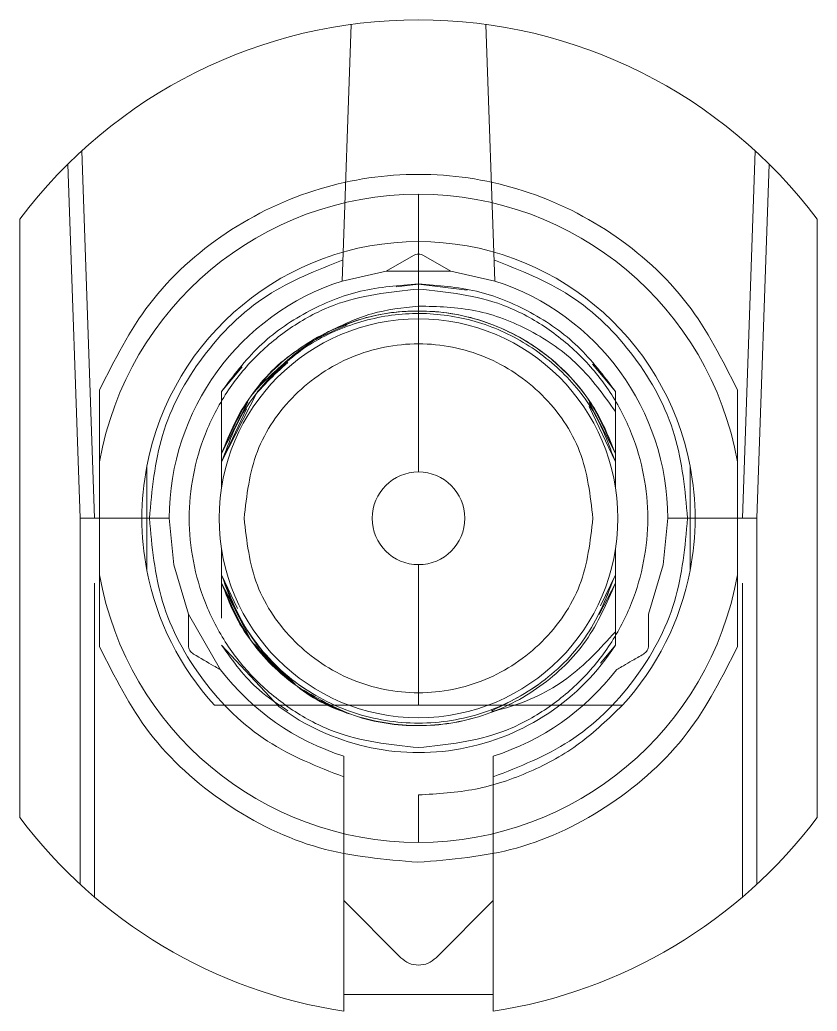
# Model space of a CAD drawing. Header units: millimetres. Extents: x -84 to 500, y -79 to 331.
# Drawn here: x 269.13 to 277.13, y 275.68 to 285.62 of the extents above; entities that cross this region are included whole.
import ezdxf
from ezdxf.lldxf.tags import DXFTag

# ---------------------------------------------------------------- set-up
doc = ezdxf.new("R2010")
doc.units = ezdxf.units.MM
tags = doc.linetypes.add('HIDDEN', pattern=[1.905, 1.27, -0.635]).pattern_tags.tags
tags[6:7] = [DXFTag(74, 4), DXFTag(75, 0), DXFTag(340, '0'), DXFTag(46, 1.0), DXFTag(50, 0.0), DXFTag(44, 0.0), DXFTag(45, 0.0)]
tags[4:5] = [DXFTag(74, 4), DXFTag(75, 0), DXFTag(340, '0'), DXFTag(46, 1.0), DXFTag(50, 0.0), DXFTag(44, 0.0), DXFTag(45, 0.0)]

msp = doc.modelspace()

# ---------------------------------------------------------------- linework, layer by layer
at = {"color": 7, "linetype": 'HIDDEN', "lineweight": 0}
for p, q in [((272.3651, 283.0001), (272.455, 285.5742)), ((273.805, 285.5742), (273.8949, 283.0001)), ((269.7513, 284.3057), (269.88, 280.62)), ((276.38, 280.62), (276.5087, 284.3057)), ((269.7356, 280.62), (269.6115, 284.1725)), ((276.6485, 284.1725), (276.5244, 280.62)), ((272.8071, 283.0991), (273.08, 283.2566)), ((273.18, 283.2566), (273.4529, 283.0991)), ((272.3651, 283.0001), (272.8071, 283.0991)), ((273.4529, 283.0991), (272.8071, 283.0991)), ((273.4529, 283.0991), (273.8949, 283.0001)), ((273.13, 282.97), (272.9073, 282.9421)), ((273.6191, 282.9087), (273.13, 282.97)), ((271.3611, 282.1394), (271.155, 281.8935)), ((275.105, 281.8935), (274.8758, 282.167)), ((271.155, 281.8935), (271.155, 281.2709)), ((271.155, 281.186), (271.5162, 281.8915)), ((275.105, 281.2709), (275.105, 281.8935)), ((271.4193, 281.7849), (271.155, 281.2709)), ((271.155, 281.2709), (271.4193, 281.7849)), ((271.155, 281.186), (271.4059, 281.7181)), ((271.155, 281.186), (271.4059, 281.7181)), ((271.3848, 281.7179), (271.155, 281.2709)), ((271.155, 281.2709), (271.3848, 281.7179)), ((275.105, 281.2709), (274.8416, 281.7832)), ((274.8426, 281.7425), (275.105, 281.186)), ((274.8426, 281.7425), (275.105, 281.186)), ((275.105, 280.9352), (275.105, 281.6926)), ((270.405, 281.1444), (270.405, 281.1444)), ((271.155, 281.186), (271.155, 280.9352)), ((269.88, 280.62), (269.7356, 280.62)), ((269.7357, 276.9487), (269.7357, 280.62)), ((270.43, 280.62), (269.88, 280.62)), ((270.43, 280.62), (270.63, 280.62)), ((275.63, 280.62), (275.83, 280.62)), ((276.38, 280.62), (275.83, 280.62)), ((276.38, 280.62), (276.5243, 280.62)), ((276.5243, 280.62), (276.5243, 276.9487)), ((271.155, 280.3048), (271.155, 280.054)), ((275.105, 279.3465), (275.105, 280.3048)), ((271.3148, 279.715), (271.155, 280.054)), ((275.105, 280.054), (274.9575, 279.7411)), ((269.88, 279.9697), (269.88, 276.8203)), ((271.155, 279.6191), (271.155, 279.9691)), ((271.4489, 279.3974), (271.155, 279.9691)), ((271.449, 279.3974), (271.155, 279.9691)), ((271.155, 279.9691), (271.279, 279.728)), ((274.9431, 279.6543), (275.105, 279.9691)), ((275.105, 279.6191), (275.105, 279.9691)), ((276.38, 276.8203), (276.38, 279.9697)), ((270.8216, 279.6601), (271.1445, 279.1009)), ((271.7324, 278.7308), (271.155, 279.3465)), ((274.9556, 279.1682), (275.105, 279.3465)), ((272.38, 275.845), (272.38, 278.0263)), ((273.88, 278.0263), (273.88, 275.845)), ((272.9532, 276.2119), (272.38, 276.7852)), ((273.88, 276.7852), (273.3068, 276.2119))]:
    msp.add_line(p, q, dxfattribs=at)
at = {"color": 7, "linetype": 'Continuous', "lineweight": 15}
for p, q in [((273.13, 283.395), (273.13, 283.87)), ((269.13, 283.62), (269.13, 277.62)), ((277.13, 277.62), (277.13, 283.62)), ((273.13, 283.395), (273.13, 281.0848)), ((273.13, 280.1552), (273.13, 278.745)), ((273.13, 277.37), (273.13, 277.845)), ((272.38, 275.845), (273.88, 275.845)), ((272.38, 275.6766), (272.38, 275.845)), ((273.88, 275.6766), (273.88, 275.845))]:
    msp.add_line(p, q, dxfattribs=at)
at = {"color": 7, "linetype": 'HIDDEN', "lineweight": 0, "flags": 128}
for points in [[(274.1572, 282.3992), (274.1572, 282.3992)], [(271.155, 281.8935), (271.155, 281.8935)], [(275.105, 281.8935), (275.105, 281.8935)], [(275.105, 281.8935), (275.105, 281.8935)], [(275.105, 281.8935), (275.105, 281.8935)], [(275.105, 281.8935), (275.105, 281.8935)], [(275.105, 281.8935), (275.105, 281.8935)], [(275.105, 281.8935), (275.105, 281.8935)], [(275.105, 281.8935), (275.105, 281.8935)], [(274.9092, 281.6472), (274.9092, 281.6472)], [(271.155, 281.186), (271.155, 281.186)], [(271.155, 281.186), (271.155, 281.186)], [(271.155, 281.186), (271.155, 281.186)], [(271.155, 281.186), (271.155, 281.186)], [(271.155, 281.186), (271.155, 281.186)], [(271.155, 281.186), (271.155, 281.186)], [(271.155, 281.186), (271.155, 281.186)], [(271.155, 281.186), (271.155, 281.186)], [(275.105, 280.9352), (275.105, 280.9352)], [(270.8216, 279.6601), (270.6737, 280.1544), (270.63, 280.62)], [(275.63, 280.62), (275.5863, 280.1544), (275.4384, 279.6601)], [(275.105, 280.3048), (275.105, 280.3048)], [(271.155, 280.054), (271.155, 280.054)], [(271.155, 280.054), (271.155, 280.054)], [(271.155, 280.054), (271.155, 280.054)], [(271.155, 280.054), (271.155, 280.054)], [(271.155, 280.054), (271.155, 280.054)], [(271.155, 279.3465), (271.155, 279.3465)], [(275.105, 279.3465), (275.105, 279.3465)], [(275.105, 279.3465), (275.105, 279.3465)], [(275.105, 279.3465), (275.105, 279.3465)], [(275.105, 279.3465), (275.105, 279.3465)], [(275.105, 279.3465), (275.105, 279.3465)], [(275.105, 279.3465), (275.105, 279.3465)], [(275.105, 279.3465), (275.105, 279.3465)], [(275.105, 279.3465), (275.105, 279.3465)], [(273.9061, 278.6908), (273.8775, 278.687), (273.8686, 278.6869), (273.8673, 278.6871), (273.8664, 278.6875), (273.8663, 278.6877), (273.8662, 278.6877), (273.8662, 278.6878), (273.8662, 278.6878), (273.8662, 278.6878), (273.8662, 278.6878), (273.8662, 278.6878), (273.8662, 278.6877), (273.8662, 278.6875), (273.8662, 278.6874), (273.8662, 278.6874), (273.8662, 278.6874), (273.8662, 278.6874), (273.8662, 278.6874), (273.8662, 278.6875), (273.8661, 278.6877), (273.8661, 278.6879), (273.866, 278.688), (273.866, 278.688), (273.866, 278.6881), (273.866, 278.6881), (273.866, 278.6881), (273.866, 278.6881), (273.866, 278.6884), (273.8661, 278.6888), (273.8665, 278.6894), (273.8694, 278.6921), (273.9989, 278.7563), (274.1619, 278.8434)]]:
    msp.add_lwpolyline(points, dxfattribs=at)
at = {"color": 7, "linetype": 'HIDDEN', "lineweight": 0}
msp.add_circle((273.13, 280.62), 2, dxfattribs=at)
at = {"color": 7, "linetype": 'Continuous', "lineweight": 15}
for radius, start, end in [(5, 36.8699, 143.1301), (3.25, 90, 169.93673), (3.25, 10.06327, 90), (2.775, 90, 169.10705), (2.775, 10.89295, 90), (2.775, 169.10676, 190.89295), (2.775, 349.10668, 10.89376), (0.4648, 90, 270), (0.4648, 270, 90), (3.25, 190.06327, 270), (2.775, 190.89324, 222.50663), (3.25, 270, 349.93673), (2.775, 317.49336, 349.10705), (5, 216.8699, 261.37307), (5, 278.62693, 323.1301)]:
    msp.add_arc((273.13, 280.62), radius, start, end, dxfattribs=at)
at = {"color": 7, "linetype": 'HIDDEN', "lineweight": 0}
for radius, start, end in [(2.5, 107.81569, 180), (2.5, 0, 72.18431), (2.35, 233.50581, 327.18508), (2.5, 217.42024, 252.5424), (2.5, 287.4576, 322.57976)]:
    msp.add_arc((273.13, 280.62), radius, start, end, dxfattribs=at)
at = {"color": 7, "linetype": 'Continuous', "lineweight": 15}
for points, knots in [([(269.93, 281.9094), (270.0809, 282.2084), (270.3897, 282.8201), (271.173, 283.5222), (272.1127, 283.9706), (273.13, 284.1186), (274.1473, 283.9706), (275.087, 283.5222), (275.8703, 282.8201), (276.1791, 282.2084), (276.33, 281.9094)], [0, 0, 0, 0, 0.122204, 0.25, 0.377796, 0.5, 0.622204, 0.75, 0.877796, 1, 1, 1, 1]), ([(269.93, 281.1879), (269.93, 281.1884), (269.93, 281.1896), (269.93, 281.2013), (269.93, 281.2448), (269.93, 281.4413), (269.93, 281.6752), (269.93, 281.8714), (269.93, 281.9094)], [0, 0, 0, 0, 0.0169294, 0.0393005, 0.081695, 0.2361978, 0.8521567, 1, 1, 1, 1]), ([(276.33, 281.1879), (276.33, 281.1884), (276.33, 281.1896), (276.33, 281.2013), (276.33, 281.2448), (276.33, 281.4413), (276.33, 281.6752), (276.33, 281.8714), (276.33, 281.9094)], [0, 0, 0, 0, 0.016929, 0.039301, 0.081695, 0.236198, 0.852157, 1, 1, 1, 1]), ([(269.93, 280.0521), (269.93, 280.228), (269.93, 280.5805), (269.93, 280.9736), (269.93, 281.166), (269.93, 281.1879)], [0, 0, 0, 0, 0.4691, 0.939613, 1, 1, 1, 1]), ([(270.405, 281.1444), (270.405, 280.8543), (270.405, 280.5012), (270.405, 280.157), (270.405, 280.0956)], [0, 0, 0, 0, 0.821486, 1, 1, 1, 1]), ([(275.855, 280.0956), (275.855, 280.3857), (275.855, 280.7388), (275.855, 281.083), (275.855, 281.1444)], [0, 0, 0, 0, 0.821497, 1, 1, 1, 1]), ([(276.33, 280.0521), (276.33, 280.228), (276.33, 280.5805), (276.33, 280.9736), (276.33, 281.166), (276.33, 281.1879)], [0, 0, 0, 0, 0.4691002, 0.9396132, 1, 1, 1, 1]), ([(269.93, 279.3306), (269.93, 279.4651), (269.93, 279.6389), (269.93, 279.8332), (269.93, 279.9138), (269.93, 279.9678), (269.93, 280.0074), (269.93, 280.0336), (269.93, 280.0476), (269.93, 280.0517), (269.93, 280.052), (269.93, 280.0521)], [0, 0, 0, 0, 0.52193, 0.674707, 0.779637, 0.851731, 0.901665, 0.954566, 0.975881, 0.993094, 1, 1, 1, 1]), ([(276.33, 279.3306), (276.33, 279.4651), (276.33, 279.6389), (276.33, 279.8332), (276.33, 279.9138), (276.33, 279.9678), (276.33, 280.0074), (276.33, 280.0336), (276.33, 280.0476), (276.33, 280.0517), (276.33, 280.052), (276.33, 280.0521)], [0, 0, 0, 0, 0.5219302, 0.6747067, 0.7796367, 0.8517307, 0.9016652, 0.9545658, 0.9758811, 0.9930943, 1, 1, 1, 1]), ([(273.124, 277.17), (272.7905, 277.1986), (272.1083, 277.2572), (271.1705, 277.7234), (270.3889, 278.4203), (270.0807, 279.0317), (269.93, 279.3306)], [0, 0, 0, 0, 0.244424, 0.5, 0.755576, 1, 1, 1, 1]), ([(276.33, 279.3306), (276.1788, 279.0309), (275.8695, 278.4177), (275.0846, 277.7197), (274.1429, 277.2542), (273.4585, 277.1976), (273.124, 277.17)], [0, 0, 0, 0, 0.24439, 0.5, 0.75561, 1, 1, 1, 1]), ([(271.0843, 278.745), (271.5219, 278.745), (272.1248, 278.745), (272.9137, 278.745), (273.13, 278.745)], [0, 0, 0, 0, 0.725757, 1, 1, 1, 1]), ([(273.13, 278.745), (273.3249, 278.745), (273.8293, 278.745), (274.5111, 278.745), (274.9601, 278.745), (275.1757, 278.745)], [0, 0, 0, 0, 0.2465257, 0.6381396, 1, 1, 1, 1]), ([(273.13, 277.845), (273.3218, 277.8564), (273.7053, 277.8793), (274.2545, 278.0641), (274.7617, 278.344), (275.0377, 278.6113), (275.1757, 278.745)], [0, 0, 0, 0, 0.25, 0.5, 0.75, 1, 1, 1, 1])]:
    msp.add_open_spline(points, degree=3, knots=knots, dxfattribs=at)
at = {"color": 7, "linetype": 'HIDDEN', "lineweight": 0}
for points, knots in [([(272.3725, 283.2116), (272.109, 283.1078), (271.5679, 282.8947), (270.9343, 282.2658), (270.5084, 281.4812), (270.4557, 280.902), (270.43, 280.62)], [0, 0, 0, 0, 0.243423, 0.5, 0.756577, 1, 1, 1, 1]), ([(275.83, 280.62), (275.8043, 280.902), (275.7516, 281.4812), (275.3257, 282.2658), (274.6921, 282.8947), (274.151, 283.1078), (273.8875, 283.2116)], [0, 0, 0, 0, 0.2434225, 0.5, 0.7565775, 1, 1, 1, 1]), ([(273.13, 278.32), (272.8408, 278.3509), (272.3943, 278.3986), (271.8581, 278.6849), (271.4927, 278.9821), (271.1935, 279.3481), (270.9162, 279.8841), (270.7742, 280.62), (270.9162, 281.3557), (271.1934, 281.8918), (271.4925, 282.2577), (271.858, 282.555), (272.3941, 282.8414), (272.8408, 282.8891), (273.13, 282.92)], [0, 0, 0, 0, 0.1197215, 0.1848235, 0.25, 0.315102, 0.3802785, 0.5, 0.6197215, 0.6848235, 0.75, 0.815102, 0.8802785, 1, 1, 1, 1]), ([(273.13, 282.92), (273.4192, 282.8891), (273.8657, 282.8414), (274.4019, 282.5551), (274.7673, 282.2579), (275.0665, 281.8919), (275.3438, 281.3559), (275.4858, 280.62), (275.3438, 279.8843), (275.0666, 279.3482), (274.7675, 278.9823), (274.402, 278.685), (273.8659, 278.3986), (273.4192, 278.3509), (273.13, 278.32)], [0, 0, 0, 0, 0.119721, 0.184824, 0.25, 0.315102, 0.380279, 0.5, 0.619721, 0.684824, 0.75, 0.815102, 0.880279, 1, 1, 1, 1]), ([(271.155, 281.2709), (271.2417, 281.4708), (271.4152, 281.8707), (271.8935, 282.3319), (272.4783, 282.6312), (273.13, 282.7337), (273.7816, 282.6312), (274.3665, 282.3319), (274.8448, 281.8707), (275.0183, 281.4709), (275.105, 281.2709)], [0, 0, 0, 0, 0.125, 0.25, 0.375, 0.5, 0.625, 0.75, 0.875, 1, 1, 1, 1]), ([(272.2254, 282.4925), (272.3681, 282.5605), (272.655, 282.6974), (272.971, 282.7318), (273.13, 282.7491)], [0, 0, 0, 0, 0.497063, 1, 1, 1, 1]), ([(275.105, 281.2709), (275.0502, 281.4082), (274.9406, 281.6827), (274.6706, 282.0386), (274.3375, 282.3327), (273.9482, 282.5488), (273.5223, 282.6785), (273.0793, 282.7136), (272.6358, 282.6604), (272.3622, 282.5484), (272.2254, 282.4925)], [0, 0, 0, 0, 0.125, 0.25, 0.375, 0.5, 0.625, 0.75, 0.875, 1, 1, 1, 1]), ([(275.105, 281.6926), (274.9878, 281.8555), (274.755, 282.1792), (274.262, 282.52), (273.7106, 282.7338), (273.3226, 282.744), (273.13, 282.7491)], [0, 0, 0, 0, 0.255054, 0.506739, 0.755054, 1, 1, 1, 1]), ([(271.5162, 281.8915), (271.6443, 282.0298), (271.9004, 282.3065), (272.4089, 282.5698), (272.9628, 282.6941), (273.5313, 282.6612), (274.0699, 282.4764), (274.5355, 282.1517), (274.9065, 281.7155), (275.0388, 281.3625), (275.105, 281.186)], [0, 0, 0, 0, 0.125, 0.25, 0.375001, 0.500001, 0.625001, 0.750001, 0.875, 1, 1, 1, 1]), ([(272.4129, 282.5595), (272.2401, 282.4843), (271.8681, 282.3224), (271.4163, 281.8678), (271.2421, 281.4699), (271.155, 281.2709)], [0, 0, 0, 0, 0.302544, 0.651272, 1, 1, 1, 1]), ([(272.2254, 282.4925), (272.0913, 282.4099), (271.8244, 282.2456), (271.6186, 282.0091), (271.5162, 281.8915)], [0, 0, 0, 0, 0.502467, 1, 1, 1, 1]), ([(271.155, 281.186), (271.233, 281.3961), (271.3763, 281.7819), (271.6803, 282.0573), (271.8188, 282.1827)], [0, 0, 0, 0, 0.544504, 1, 1, 1, 1]), ([(271.155, 281.2709), (271.2377, 281.4749), (271.3775, 281.8195), (271.655, 282.0632), (271.7682, 282.1626)], [0, 0, 0, 0, 0.59211, 1, 1, 1, 1]), ([(271.155, 281.186), (271.155, 281.1864), (271.155, 281.1871), (271.155, 281.194), (271.155, 281.2206), (271.155, 281.2491), (271.155, 281.2709)], [0, 0, 0, 0, 0.068868, 0.145416, 0.344909, 1, 1, 1, 1]), ([(271.155, 281.186), (271.155, 281.1864), (271.155, 281.1872), (271.155, 281.194), (271.155, 281.2206), (271.155, 281.2491), (271.155, 281.2709)], [0, 0, 0, 0, 0.068948, 0.145582, 0.345171, 1, 1, 1, 1]), ([(275.105, 281.2709), (275.105, 281.2493), (275.105, 281.2212), (275.105, 281.194), (275.105, 281.1871), (275.105, 281.1863), (275.105, 281.186)], [0, 0, 0, 0, 0.6592955, 0.8552529, 0.9304966, 1, 1, 1, 1]), ([(275.105, 281.2709), (275.105, 281.2493), (275.105, 281.2212), (275.105, 281.194), (275.105, 281.1871), (275.105, 281.1863), (275.105, 281.186)], [0, 0, 0, 0, 0.659587, 0.855421, 0.930569, 1, 1, 1, 1]), ([(272.38, 278.0263), (272.1157, 278.1295), (271.5728, 278.3417), (270.9365, 278.9709), (270.5088, 279.7569), (270.4558, 280.3374), (270.43, 280.62)], [0, 0, 0, 0, 0.2433924, 0.5, 0.7566076, 1, 1, 1, 1]), ([(275.83, 280.62), (275.8042, 280.3374), (275.7512, 279.7569), (275.3235, 278.9709), (274.6872, 278.3417), (274.1443, 278.1295), (273.88, 278.0263)], [0, 0, 0, 0, 0.2433924, 0.5, 0.7566076, 1, 1, 1, 1]), ([(271.155, 279.9691), (271.155, 279.9907), (271.155, 280.0188), (271.155, 280.046), (271.155, 280.0529), (271.155, 280.0537), (271.155, 280.054)], [0, 0, 0, 0, 0.659471, 0.855328, 0.930516, 1, 1, 1, 1]), ([(275.105, 280.054), (275.0241, 279.8472), (274.8623, 279.4335), (274.3857, 278.9513), (273.794, 278.6374), (273.13, 278.5296), (272.466, 278.6373), (271.8743, 278.9513), (271.3977, 279.4335), (271.2359, 279.8472), (271.155, 280.054)], [0, 0, 0, 0, 0.1249999, 0.2499999, 0.375, 0.5000001, 0.625, 0.75, 0.8750001, 1, 1, 1, 1]), ([(275.1049, 280.054), (275.024, 279.8472), (274.8622, 279.4335), (274.3857, 278.9513), (273.794, 278.6374), (273.13, 278.5296), (272.466, 278.6374), (271.8743, 278.9513), (271.3978, 279.4335), (271.236, 279.8472), (271.155, 280.054)], [0, 0, 0, 0, 0.125, 0.25, 0.375, 0.5, 0.625, 0.75, 0.875, 1, 1, 1, 1]), ([(275.105, 280.054), (275.024, 279.8472), (274.8622, 279.4335), (274.3857, 278.9513), (273.794, 278.6374), (273.13, 278.5296), (272.466, 278.6374), (271.8743, 278.9513), (271.3978, 279.4335), (271.236, 279.8472), (271.155, 280.054)], [0, 0, 0, 0, 0.125, 0.25, 0.375, 0.5, 0.625, 0.75, 0.875, 1, 1, 1, 1]), ([(275.105, 280.054), (275.105, 280.0536), (275.105, 280.0529), (275.105, 280.046), (275.105, 280.0194), (275.105, 279.9909), (275.105, 279.9691)], [0, 0, 0, 0, 0.068911, 0.145477, 0.344961, 1, 1, 1, 1]), ([(275.105, 280.054), (275.105, 280.0537), (275.105, 280.0529), (275.105, 280.0461), (275.105, 280.0194), (275.105, 279.9909), (275.105, 279.9691)], [0, 0, 0, 0, 0.06884, 0.145314, 0.344679, 1, 1, 1, 1]), ([(271.8932, 278.9483), (271.7306, 279.0898), (271.4054, 279.3728), (271.2385, 279.7703), (271.155, 279.9691)], [0, 0, 0, 0, 0.5, 1, 1, 1, 1]), ([(271.6691, 279.1759), (271.5924, 279.2451), (271.3538, 279.4602), (271.2354, 279.7633), (271.155, 279.9691)], [0, 0, 0, 0, 0.321279, 1, 1, 1, 1]), ([(271.155, 279.9691), (271.2417, 279.7692), (271.4152, 279.3693), (271.8935, 278.9081), (272.4783, 278.6088), (273.13, 278.5064), (273.7816, 278.6088), (274.3665, 278.9081), (274.8448, 279.3693), (275.0183, 279.7692), (275.105, 279.9691)], [0, 0, 0, 0, 0.125, 0.25, 0.375, 0.5, 0.625, 0.75, 0.875, 1, 1, 1, 1]), ([(275.105, 279.9691), (275.0183, 279.7692), (274.8449, 279.3693), (274.3664, 278.9081), (273.7819, 278.609), (273.1292, 278.5058), (272.4813, 278.6109), (271.899, 278.8924), (271.622, 279.2051), (271.4895, 279.3546)], [0, 0, 0, 0, 0.1445634, 0.2891268, 0.4336901, 0.5782535, 0.7228168, 0.8673802, 1, 1, 1, 1]), ([(275.105, 279.9691), (275.0183, 279.7692), (274.8449, 279.3693), (274.3664, 278.9081), (273.7819, 278.6091), (273.1289, 278.5055), (272.4824, 278.6122), (271.9392, 278.8671), (271.6918, 279.1416), (271.5901, 279.2545)], [0, 0, 0, 0, 0.149287, 0.298575, 0.447862, 0.59715, 0.746437, 0.895724, 1, 1, 1, 1]), ([(271.6001, 279.2446), (271.6987, 279.1353), (271.9431, 278.8645), (272.4825, 278.6123), (273.1289, 278.5054), (273.782, 278.609), (274.3664, 278.908), (274.8449, 279.3693), (275.0183, 279.7692), (275.105, 279.9691)], [0, 0, 0, 0, 0.101378, 0.251148, 0.400918, 0.550689, 0.700459, 0.85023, 1, 1, 1, 1]), ([(275.105, 279.9691), (275.0183, 279.7692), (274.8449, 279.3693), (274.3664, 278.908), (273.782, 278.6091), (273.1286, 278.5051), (272.4835, 278.6135), (271.9705, 278.8469), (271.7464, 279.0915), (271.6691, 279.1759)], [0, 0, 0, 0, 0.153218, 0.306436, 0.459655, 0.612873, 0.766091, 0.919309, 1, 1, 1, 1]), ([(271.9113, 278.9351), (272.0987, 278.8239), (272.4736, 278.6016), (273.1313, 278.5083), (273.7813, 278.6083), (274.3666, 278.9083), (274.8448, 279.3693), (275.0183, 279.7692), (275.105, 279.9691)], [0, 0, 0, 0, 0.1666667, 0.3333333, 0.5, 0.6666666, 0.8333333, 1, 1, 1, 1]), ([(270.8216, 279.345), (270.8216, 279.427), (270.8216, 279.5354), (270.8216, 279.6319), (270.8216, 279.6565), (270.8216, 279.6589), (270.8216, 279.6601)], [0, 0, 0, 0, 0.638718, 0.843747, 0.925001, 1, 1, 1, 1]), ([(275.4384, 279.345), (275.4384, 279.427), (275.4384, 279.5354), (275.4384, 279.6319), (275.4384, 279.6565), (275.4384, 279.6589), (275.4384, 279.6601)], [0, 0, 0, 0, 0.638677, 0.843739, 0.924999, 1, 1, 1, 1]), ([(275.105, 279.481), (274.9523, 279.3142), (274.6468, 278.9804), (274.1944, 278.7663), (273.9417, 278.7001), (273.9061, 278.6907)], [0, 0, 0, 0, 0.461832, 0.924144, 1, 1, 1, 1]), ([(270.8716, 279.2584), (270.8644, 279.2633), (270.85, 279.2731), (270.8342, 279.2945), (270.8236, 279.3189), (270.8223, 279.3363), (270.8216, 279.345)], [0, 0, 0, 0, 0.250801, 0.5, 0.7492, 1, 1, 1, 1]), ([(271.155, 279.3465), (271.27, 279.186), (271.4551, 278.9276), (271.7199, 278.7551), (271.8203, 278.6898)], [0, 0, 0, 0, 0.621036, 1, 1, 1, 1]), ([(275.4384, 279.345), (275.4377, 279.3363), (275.4364, 279.3189), (275.4258, 279.2945), (275.41, 279.2731), (275.3956, 279.2633), (275.3884, 279.2584)], [0, 0, 0, 0, 0.250801, 0.5, 0.7492, 1, 1, 1, 1]), ([(270.8716, 279.2584), (270.9427, 279.2174), (271.0365, 279.1632), (271.1201, 279.115), (271.1414, 279.1026), (271.1435, 279.1014), (271.1445, 279.1009)], [0, 0, 0, 0, 0.638721, 0.843752, 0.925004, 1, 1, 1, 1]), ([(271.5681, 279.2853), (271.6547, 279.1932), (271.7564, 279.085), (271.87, 278.9809), (271.8895, 278.959), (271.8933, 278.9521), (271.8937, 278.9497), (271.8935, 278.9488), (271.8933, 278.9484), (271.8932, 278.9483)], [0, 0, 0, 0, 0.8053593, 0.9459667, 0.9826923, 0.9932326, 0.9969187, 0.9985022, 1, 1, 1, 1]), ([(275.1155, 279.1009), (275.1165, 279.1014), (275.1186, 279.1027), (275.14, 279.115), (275.1922, 279.1452), (275.2793, 279.1954), (275.3501, 279.2363), (275.3884, 279.2584)], [0, 0, 0, 0, 0.074114, 0.154923, 0.35991, 0.65372, 1, 1, 1, 1]), ([(272.38, 278.0263), (272.38, 278.054), (272.38, 278.1091), (272.38, 278.1773), (272.38, 278.2265), (272.38, 278.2323), (272.38, 278.2352)], [0, 0, 0, 0, 0.258105, 0.512595, 0.755594, 1, 1, 1, 1]), ([(273.88, 278.0263), (273.88, 278.0541), (273.88, 278.1093), (273.88, 278.1775), (273.88, 278.2265), (273.88, 278.2323), (273.88, 278.2352)], [0, 0, 0, 0, 0.25862, 0.513617, 0.75609, 1, 1, 1, 1])]:
    msp.add_open_spline(points, degree=3, knots=knots, dxfattribs=at)
for points in [[(273.08, 283.2566), (273.0879, 283.2604), (273.1037, 283.268), (273.13, 283.271), (273.1563, 283.268), (273.1721, 283.2604), (273.18, 283.2566)], [(273.13, 282.97), (272.9344, 282.9559), (272.5433, 282.9278), (271.9951, 282.7022), (271.5084, 282.3637), (271.2728, 282.0503), (271.155, 281.8935)], [(275.105, 281.8935), (274.9872, 282.0503), (274.7516, 282.3637), (274.2649, 282.7022), (273.7167, 282.9278), (273.3256, 282.9559), (273.13, 282.97)], [(271.38, 280.62), (271.4063, 280.849), (271.4589, 281.3071), (271.8636, 281.8897), (272.4421, 282.2789), (273.13, 282.4156), (273.8179, 282.2789), (274.3964, 281.8897), (274.8011, 281.3071), (274.8537, 280.849), (274.88, 280.62)], [(274.88, 280.62), (274.8537, 280.391), (274.8011, 279.9329), (274.3964, 279.3503), (273.8179, 278.9611), (273.13, 278.8244), (272.4421, 278.9611), (271.8636, 279.3503), (271.4589, 279.9329), (271.4063, 280.391), (271.38, 280.62)], [(271.155, 280.054), (271.2032, 279.9148), (271.2996, 279.6364), (271.4786, 279.4023), (271.5681, 279.2853)], [(273.3068, 276.2119), (273.281, 276.1914), (273.2293, 276.1504), (273.13, 276.1329), (273.0307, 276.1504), (272.979, 276.1914), (272.9532, 276.2119)]]:
    msp.add_open_spline(points, degree=3, dxfattribs=at)

doc.saveas('drawing.dxf')
